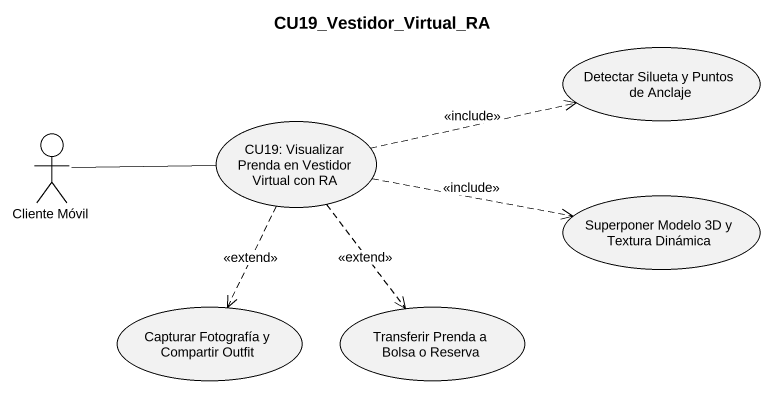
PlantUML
@startuml
title CU19_Vestidor_Virtual_RA
usecase "Detectar Silueta y Puntos de Anclaje" as Detectar_Silueta_y_Puntos
actor "Cliente Móvil" as Cliente_Móvil
usecase "CU19: Visualizar Prenda en Vestidor Virtual con RA" as CU19_Visualizar_Prenda_en
usecase "Superponer Modelo 3D y Textura Dinámica" as Superponer_Modelo_3D_y
usecase "Capturar Fotografía y Compartir Outfit" as Capturar_Fotografía_y
usecase "Transferir Prenda a Bolsa o Reserva" as Transferir_Prenda_a_Bolsa_o
Cliente_Móvil -right- CU19_Visualizar_Prenda_en
Cliente_Móvil -right- CU19_Visualizar_Prenda_en
CU19_Visualizar_Prenda_en .right.> Detectar_Silueta_y_Puntos : <<include>>
CU19_Visualizar_Prenda_en .right.> Superponer_Modelo_3D_y : <<include>>
CU19_Visualizar_Prenda_en ..> Capturar_Fotografía_y : <<extend>>
CU19_Visualizar_Prenda_en ..> Transferir_Prenda_a_Bolsa_o : <<extend>>
@enduml
